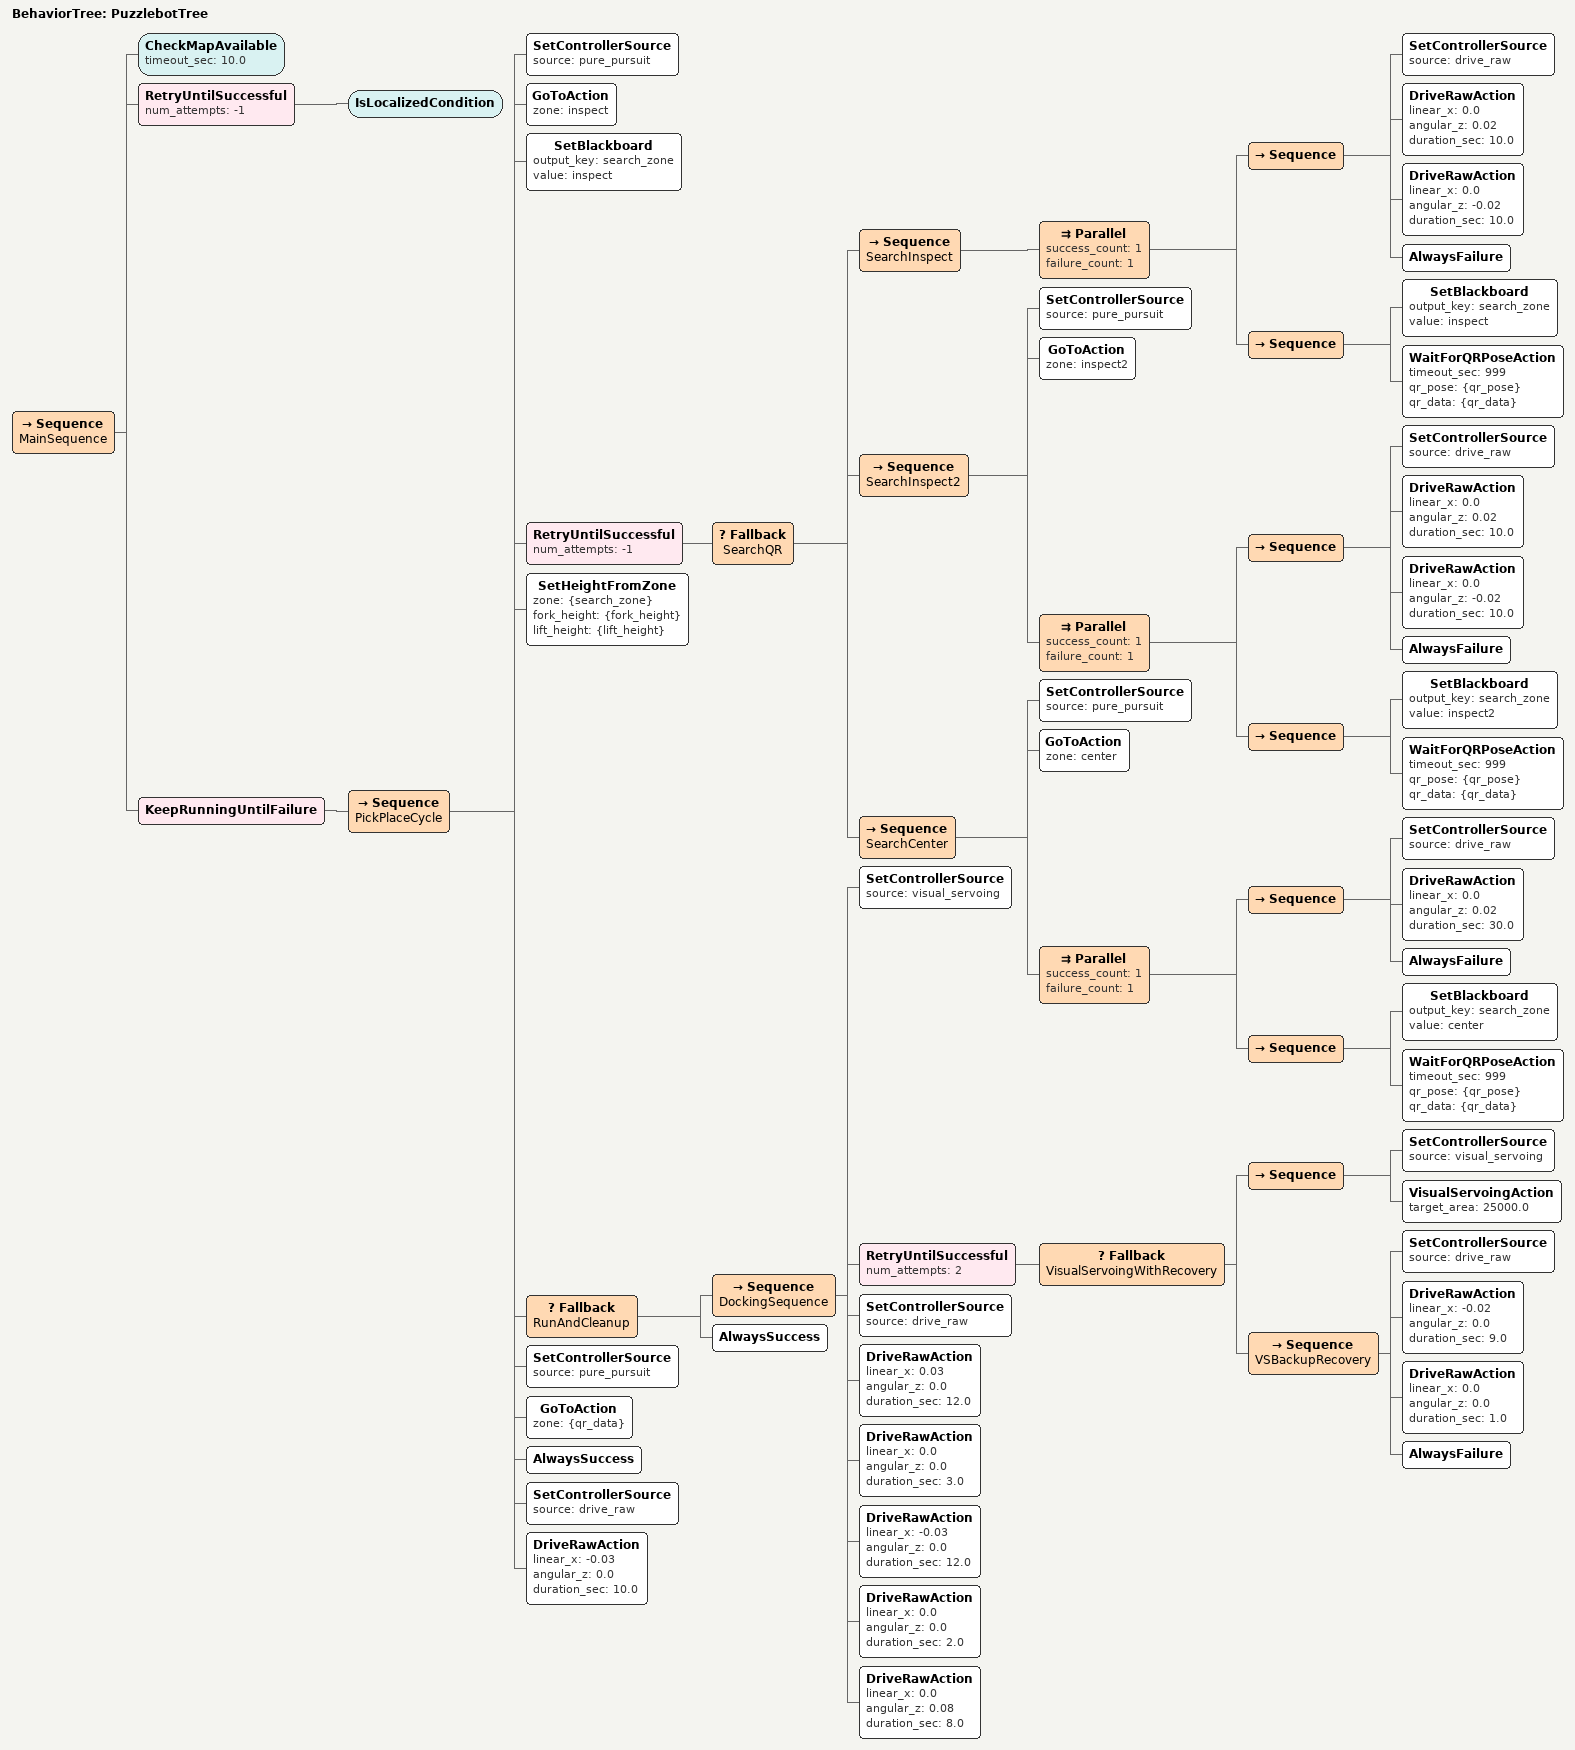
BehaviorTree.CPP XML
<root BTCPP_format="4">
    <BehaviorTree ID="PuzzlebotTree">
      <Sequence name="MainSequence">
        <CheckMapAvailable timeout_sec="10.0"/>

        <RetryUntilSuccessful num_attempts="-1">
          <IsLocalizedCondition/>
        </RetryUntilSuccessful>

        <KeepRunningUntilFailure>

          <Sequence name="PickPlaceCycle">
          <SetControllerSource source="pure_pursuit"/>
            <GoToAction zone="inspect"/>
            <SetBlackboard output_key="search_zone" value="inspect"/>

            <RetryUntilSuccessful num_attempts="-1">
              <Fallback name="SearchQR">

                <Sequence name="SearchInspect">

                  <Parallel success_count="1" failure_count="1">
                    <Sequence>

                    <SetControllerSource source="drive_raw"/>
                      <DriveRawAction linear_x="0.0" angular_z="0.02" duration_sec="10.0"/>
                      <DriveRawAction linear_x="0.0" angular_z="-0.02" duration_sec="10.0"/>
                      <AlwaysFailure/>
                    </Sequence>
                    <Sequence>
                      <SetBlackboard output_key="search_zone" value="inspect"/>
                      <WaitForQRPoseAction timeout_sec="999" qr_pose="{qr_pose}" qr_data="{qr_data}"/>
                    </Sequence>
                  </Parallel>
                </Sequence>

                <Sequence name="SearchInspect2">
                <SetControllerSource source="pure_pursuit"/>
                  <GoToAction zone="inspect2"/>
                  <Parallel success_count="1" failure_count="1">
                    <Sequence>
                    <SetControllerSource source="drive_raw"/>
                      <DriveRawAction linear_x="0.0" angular_z="0.02" duration_sec="10.0"/>
                      <DriveRawAction linear_x="0.0" angular_z="-0.02" duration_sec="10.0"/>
                      <AlwaysFailure/>
                    </Sequence>
                    <Sequence>
                      <SetBlackboard output_key="search_zone" value="inspect2"/>
                      <WaitForQRPoseAction timeout_sec="999" qr_pose="{qr_pose}" qr_data="{qr_data}"/>
                    </Sequence>
                  </Parallel>
                </Sequence>

                <Sequence name="SearchCenter">
                <SetControllerSource source="pure_pursuit"/>
                  <GoToAction zone="center"/>
                  <Parallel success_count="1" failure_count="1">
                    <Sequence>
                      <SetControllerSource source="drive_raw"/>
                      <DriveRawAction linear_x="0.0" angular_z="0.02" duration_sec="30.0"/>
                      <AlwaysFailure/>
                    </Sequence>
                    <Sequence>
                      <SetBlackboard output_key="search_zone" value="center"/>
                      <WaitForQRPoseAction timeout_sec="999" qr_pose="{qr_pose}" qr_data="{qr_data}"/>
                    </Sequence>
                  </Parallel>
                </Sequence>
              </Fallback>

            </RetryUntilSuccessful>

            <SetHeightFromZone zone="{search_zone}" fork_height="{fork_height}" lift_height="{lift_height}"/>

            <Fallback name="RunAndCleanup">
              <Sequence name="DockingSequence">
              <SetControllerSource source="visual_servoing"/>
                <RetryUntilSuccessful num_attempts="2">
                <Fallback name="VisualServoingWithRecovery">
                  <Sequence>
                    <SetControllerSource source="visual_servoing"/>
                    <VisualServoingAction target_area="25000.0"/>
                  </Sequence>
                  <Sequence name="VSBackupRecovery">
                    <SetControllerSource source="drive_raw"/>
                    <DriveRawAction linear_x="-0.02" angular_z="0.0" duration_sec="9.0"/>
                    <DriveRawAction linear_x="0.0"   angular_z="0.0" duration_sec="1.0"/>
                    <AlwaysFailure/>
                  </Sequence>
                </Fallback>
                </RetryUntilSuccessful>

                <SetControllerSource source="drive_raw"/>
                <DriveRawAction linear_x="0.03"  angular_z="0.0" duration_sec="12.0"/>
                <DriveRawAction linear_x="0.0"   angular_z="0.0" duration_sec="3.0"/>

                <DriveRawAction linear_x="-0.03" angular_z="0.0" duration_sec="12.0"/>
                <DriveRawAction linear_x="0.0"   angular_z="0.0" duration_sec="2.0"/>
                <DriveRawAction linear_x="0.0"   angular_z="0.08" duration_sec="8.0"/>
              </Sequence>
              <AlwaysSuccess/>
            </Fallback>

            <SetControllerSource source="pure_pursuit"/>
            <GoToAction zone="{qr_data}"/>

            <AlwaysSuccess/>
            <SetControllerSource source="drive_raw"/>
             <DriveRawAction linear_x="-0.03" angular_z="0.0" duration_sec="10.0"/>
          </Sequence>
        </KeepRunningUntilFailure>
      </Sequence>
    </BehaviorTree>
  </root>
